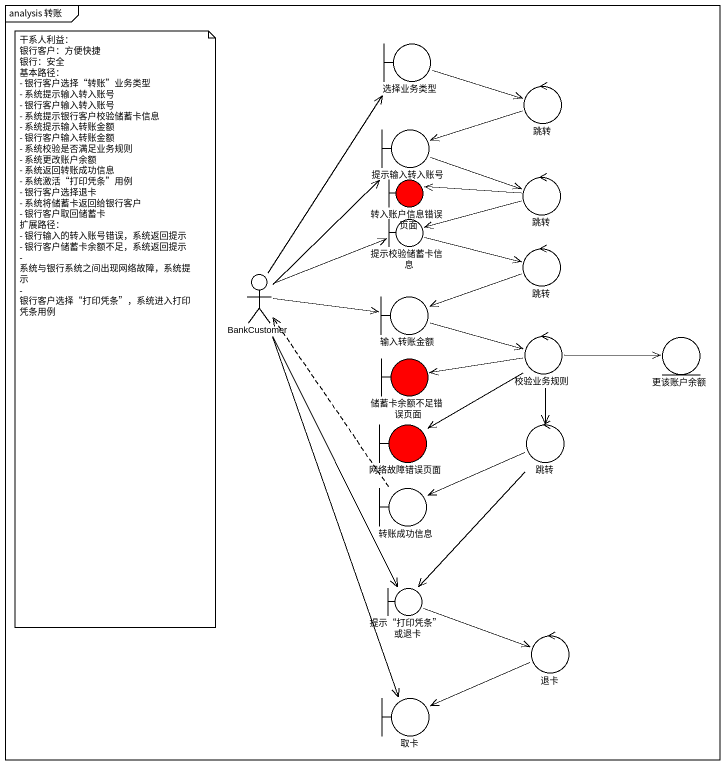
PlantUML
@startuml
mainframe analysis 转账
boundary 选择业务类型
control 跳转
boundary 提示输入转入账号
boundary 转入账户信息错误页面 #FF0000
control "跳转" as 跳转_2
boundary 提示校验储蓄卡信息
control "跳转" as 跳转_3
actor BankCustomer
boundary 输入转账金额
control 校验业务规则
entity 更该账户余额
boundary 储蓄卡余额不足错误页面 #FF0000
boundary 网络故障错误页面 #FF0000
control "跳转" as 跳转_4
boundary 转账成功信息
boundary "提示“打印凭条”或退卡" as 提示_打印凭条_或退卡
control 退卡
boundary 取卡
选择业务类型 -right-> 跳转
跳转 -left-> 提示输入转入账号
提示输入转入账号 -right-> 跳转_2
跳转_2 -left-> 转入账户信息错误页面
跳转_2 -left-> 提示校验储蓄卡信息
提示校验储蓄卡信息 -right-> 跳转_3
跳转_3 -left-> 输入转账金额
BankCustomer -up-> 选择业务类型
BankCustomer -up-> 提示输入转入账号
BankCustomer -right-> 提示校验储蓄卡信息
BankCustomer -right-> 输入转账金额
BankCustomer --> 提示_打印凭条_或退卡
BankCustomer --> 取卡
输入转账金额 -right-> 校验业务规则
校验业务规则 -right-> 更该账户余额
校验业务规则 -left-> 储蓄卡余额不足错误页面
校验业务规则 --> 网络故障错误页面
校验业务规则 --> 跳转_4
跳转_4 -left-> 转账成功信息
跳转_4 --> 提示_打印凭条_或退卡
转账成功信息 .up.> BankCustomer
提示_打印凭条_或退卡 -right-> 退卡
退卡 -left-> 取卡
note as N1
  干系人利益：
  银行客户：方便快捷
  银行：安全
  基本路径：
  - 银行客户选择“转账”业务类型
  - 系统提示输入转入账号
  - 银行客户输入转入账号
  - 系统提示银行客户校验储蓄卡信息
  - 系统提示输入转账金额
  - 银行客户输入转账金额
  - 系统校验是否满足业务规则
  - 系统更改账户余额
  - 系统返回转账成功信息
  - 系统激活“打印凭条”用例
  - 银行客户选择退卡
  - 系统将储蓄卡返回给银行客户
  - 银行客户取回储蓄卡
  扩展路径：
  - 银行输入的转入账号错误，系统返回提示
  - 银行客户储蓄卡余额不足，系统返回提示
  - 系统与银行系统之间出现网络故障，系统提示
  - 银行客户选择“打印凭条”，系统进入打印凭条用例
end note
@enduml
